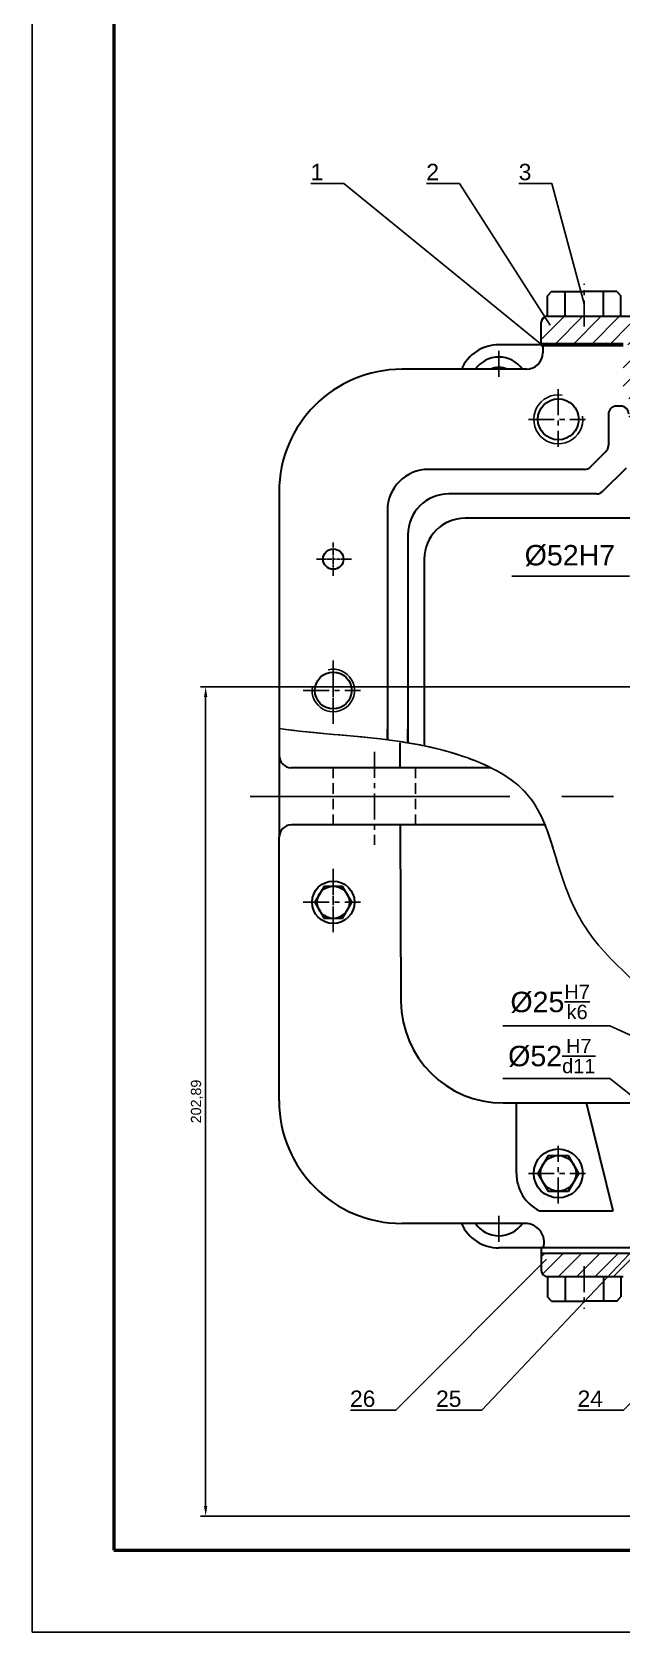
# Model space of a CAD drawing. Header units: millimetres. Extents: x 3025 to 5024, y 1381 to 2247.
# Drawn here: x 3834.8 to 3979.2, y 1406 to 1797.5 of the extents above; entities that cross this region are included whole.
import ezdxf
from ezdxf import colors
from ezdxf.entities.mleader import LeaderData, LeaderLine
from ezdxf.math import Vec2, Vec3

# ---------------------------------------------------------------- set-up
doc = ezdxf.new("R2010")
doc.units = ezdxf.units.MM
doc.linetypes.add('CENTER', pattern=[10.16, 6.35, -1.27, 1.27, -1.27])
doc.linetypes.add('HIDDEN', pattern=[1.905, 1.27, -0.635])
doc.layers.get('0').update_dxf_attribs({"lineweight": 30})
for name, color, linetype in [('中心线', 1, 'CENTER'), ('细线', 7, 'Continuous'), ('虚线', 7, 'HIDDEN')]:
    doc.layers.add(name, color=color, linetype=linetype)
doc.layers.add('特粗线', color=7, linetype='Continuous', lineweight=60)
doc.layers.add('粗线', color=7, linetype='Continuous', lineweight=53)
doc.styles.get("Standard").update_dxf_attribs({"font": 'arial.ttf'})
doc.dimstyles.new('ISO-25', dxfattribs={"dimtxt": 2.5, "dimasz": 2.5, "dimexe": 1.25, "dimexo": 0.625, "dimtad": 1, "dimtxsty": 'Standard', "dimcen": 2.5, "dimadec": 0, "dimazin": 0, "dimtfac": 1, "dimtmove": 0, "dimatfit": 3, "dimfxl": 1, "dimarcsym": 0})

# ---------------------------------------------------------------- blocks, each defined once
blk = doc.blocks.new('*D37')
at = {"layer": 'Defpoints', "color": 0, "transparency": 16777216}
for p in [(4125.12, 1637.24), (3877.34, 1434.36), (4006.87, 1434.36)]:
    blk.add_point(p, dxfattribs=at)
at = {"layer": '细线', "color": 0, "lineweight": -2, "transparency": 16777216}
for p, q in [((4124.49, 1637.24), (3876.09, 1637.24)), ((3877.34, 1634.74), (3877.34, 1436.86)), ((4006.25, 1434.36), (3876.09, 1434.36))]:
    blk.add_line(p, q, dxfattribs=at)
at = {"layer": '细线', "color": 0, "transparency": 16777216}
for points in [[(3876.92, 1634.74), (3877.76, 1634.74), (3877.34, 1637.24)], [(3876.92, 1436.86), (3877.76, 1436.86), (3877.34, 1434.36)]]:
    blk.add_solid(points, dxfattribs=at)
at = {"layer": '细线', "color": 0, "transparency": 16777216, "insert": (3875.21, 1535.8), "char_height": 2.5, "attachment_point": 5, "rotation": 90}
blk.add_mtext('202,89', dxfattribs=at)
blk = doc.blocks.new('_None')

msp = doc.modelspace()

# ---------------------------------------------------------------- hatches: boundary and pattern name
at = {"layer": '细线'}
h = msp.add_hatch(dxfattribs=at)
h.set_pattern_fill('ANSI31', color=256)
h.set_pattern_definition([(45, (3650.9947, 1310.5194), (-2.245064, 2.245064), [])])
h.paths.add_polyline_path([(4006.871, 1725.963), (3980.959, 1725.963), (3979.459, 1727.463), (3979.459, 1727.963), (3960.959, 1727.963, 0.4142136), (3959.459, 1726.463), (3959.459, 1720.963), (3979.459, 1720.963), (3980.959, 1720.963), (3980.959, 1718.963), (3979.459, 1718.963), (3979.459, 1709.463), (3980.871, 1709.463), (3980.871, 1701.963), (3984.459, 1701.963), (3984.459, 1708.263), (3985.459, 1708.263), (3985.459, 1717.263, -0.4142136), (3986.959, 1718.763), (4006.871, 1718.763)])
h.paths.add_polyline_path([(4054.283, 1726.463, 0.4142136), (4052.783, 1727.963), (4034.283, 1727.963), (4034.283, 1727.463), (4032.783, 1725.963), (4016.871, 1725.963), (4006.871, 1725.963), (4006.871, 1718.763), (4026.783, 1718.763, -0.4142136), (4028.283, 1717.263), (4028.283, 1708.263), (4029.283, 1708.263), (4029.283, 1701.963), (4032.871, 1701.963), (4032.871, 1709.463), (4034.283, 1709.463), (4034.283, 1718.963), (4032.783, 1718.963), (4032.783, 1720.963), (4034.283, 1720.963), (4054.283, 1720.963)])
h.paths.add_polyline_path([(4125.117, 1725.963), (4090.62, 1725.963), (4089.12, 1727.463), (4089.12, 1727.963), (4070.62, 1727.963, 0.4142136), (4069.12, 1726.463), (4069.12, 1720.963), (4089.12, 1720.963), (4090.62, 1720.963), (4090.62, 1718.963), (4089.12, 1718.963), (4089.12, 1701.963), (4094.12, 1701.963), (4094.12, 1709.263), (4095.12, 1709.263), (4095.12, 1718.763, -0.4142136), (4096.62, 1720.263), (4125.117, 1720.263)])
h.paths.add_polyline_path([(4181.114, 1726.463, 0.4142136), (4179.614, 1727.963), (4161.114, 1727.963), (4161.114, 1727.463), (4159.614, 1725.963), (4125.117, 1725.963), (4125.117, 1720.263), (4153.614, 1720.263, -0.4142136), (4155.114, 1718.763), (4155.114, 1709.263), (4156.114, 1709.263), (4156.114, 1701.963), (4161.114, 1701.963), (4161.114, 1718.963), (4159.614, 1718.963), (4159.614, 1720.963), (4161.114, 1720.963), (4181.114, 1720.963)])
h.paths.add_polyline_path([(4254.117, 1722.67), (4252.788, 1722.906), (4252.788, 1723.948), (4254.117, 1724.184), (4254.117, 1725.963), (4233.055, 1725.963), (4231.555, 1727.463), (4231.555, 1727.963), (4213.055, 1727.963, 0.4142136), (4211.555, 1726.463), (4211.555, 1720.963), (4231.555, 1720.963), (4233.055, 1720.963), (4233.055, 1718.963), (4231.555, 1718.963), (4231.555, 1711.463), (4232.617, 1711.463), (4232.617, 1702.963), (4236.555, 1702.963), (4236.555, 1710.263), (4237.555, 1710.263), (4237.555, 1717.263, -0.4142136), (4239.055, 1718.763), (4254.117, 1718.763)])
h.paths.add_polyline_path([(4338.678, 1726.463, 0.4142136), (4337.178, 1727.963), (4318.678, 1727.963), (4318.678, 1727.463), (4317.178, 1725.963), (4296.117, 1725.963), (4296.117, 1724.184), (4297.446, 1723.948), (4297.446, 1722.906), (4296.117, 1722.67), (4296.117, 1718.763), (4311.178, 1718.763, -0.4142136), (4312.678, 1717.263), (4312.678, 1710.263), (4313.678, 1710.263), (4313.678, 1702.963), (4317.617, 1702.963), (4317.617, 1711.463), (4318.678, 1711.463), (4318.678, 1720.963), (4338.678, 1720.963)])
edge = h.paths.add_edge_path()
edge.add_spline(control_points=[(4001.458, 1494.963), (4001.546, 1495.395), (4001.627, 1495.829), (4001.699, 1496.266)], knot_values=[279.2451643, 279.2451643, 279.2451643, 279.2451643, 280.6637624, 280.6637624, 280.6637624, 280.6637624], degree=3, periodic=0)
edge.add_spline(control_points=[(4001.699, 1496.266), (4001.83, 1497.058), (4001.935, 1497.859), (4002.017, 1498.666)], knot_values=[276.6730715, 276.6730715, 276.6730715, 276.6730715, 279.2451643, 279.2451643, 279.2451643, 279.2451643], degree=3, periodic=0)
edge.add_line((4002.017, 1498.666), (3959.459, 1498.666))
edge.add_line((3959.459, 1498.666), (3959.459, 1494.463))
edge.add_arc((3960.959, 1494.463), 1.5, 180, 270)
edge.add_line((3960.959, 1492.963), (3979.459, 1492.963))
edge.add_line((3979.459, 1492.963), (3979.459, 1493.463))
edge.add_line((3979.459, 1493.463), (3980.959, 1494.963))
edge.add_line((3980.959, 1494.963), (3996.871, 1494.963))
edge.add_line((3996.871, 1494.963), (4001.458, 1494.963))
h.paths.add_polyline_path([(4054.283, 1499.963), (4034.283, 1499.963), (4032.783, 1499.963), (4032.783, 1501.963), (4034.283, 1501.963), (4034.283, 1511.463), (4032.871, 1511.463), (4032.871, 1518.963), (4029.283, 1518.963), (4029.283, 1512.663), (4028.283, 1512.663), (4028.283, 1503.663, -0.4142136), (4026.783, 1502.163), (4017.871, 1502.163), (4017.871, 1498.384), (4019.2, 1498.148), (4019.2, 1497.106), (4017.871, 1496.87), (4017.871, 1494.963), (4032.783, 1494.963), (4034.283, 1493.463), (4034.283, 1492.963), (4052.783, 1492.963, 0.4142136), (4054.283, 1494.463)])
h.paths.add_polyline_path([(4125.117, 1500.663), (4096.62, 1500.663, -0.4142136), (4095.12, 1502.163), (4095.12, 1511.663), (4094.12, 1511.663), (4094.12, 1518.963), (4089.12, 1518.963), (4089.12, 1501.963), (4090.62, 1501.963), (4090.62, 1499.963), (4089.12, 1499.963), (4069.12, 1499.963), (4069.12, 1494.463, 0.4142136), (4070.62, 1492.963), (4089.12, 1492.963), (4089.12, 1493.463), (4090.62, 1494.963), (4125.117, 1494.963)])
h.paths.add_polyline_path([(4181.114, 1499.963), (4161.114, 1499.963), (4159.614, 1499.963), (4159.614, 1501.963), (4161.114, 1501.963), (4161.114, 1518.963), (4156.114, 1518.963), (4156.114, 1511.663), (4155.114, 1511.663), (4155.114, 1502.163, -0.4142136), (4153.614, 1500.663), (4125.117, 1500.663), (4125.117, 1494.963), (4159.614, 1494.963), (4161.114, 1493.463), (4161.114, 1492.963), (4179.614, 1492.963, 0.4142136), (4181.114, 1494.463)])
h.paths.add_polyline_path([(4275.117, 1502.163), (4239.055, 1502.163, -0.4142136), (4237.555, 1503.663), (4237.555, 1510.663), (4236.555, 1510.663), (4236.555, 1517.963), (4232.617, 1517.963), (4232.617, 1509.463), (4231.555, 1509.463), (4231.555, 1501.963), (4233.055, 1501.963), (4233.055, 1499.963), (4231.555, 1499.963), (4211.555, 1499.963), (4211.555, 1494.463, 0.4142136), (4213.055, 1492.963), (4231.555, 1492.963), (4231.555, 1493.463), (4233.055, 1494.963), (4275.117, 1494.963)])
h.paths.add_polyline_path([(4338.678, 1499.963), (4318.678, 1499.963), (4317.178, 1499.963), (4317.178, 1501.963), (4318.678, 1501.963), (4318.678, 1509.463), (4317.617, 1509.463), (4317.617, 1517.963), (4313.678, 1517.963), (4313.678, 1510.663), (4312.678, 1510.663), (4312.678, 1503.663, -0.4142136), (4311.178, 1502.163), (4275.117, 1502.163), (4275.117, 1494.963), (4317.178, 1494.963), (4318.678, 1493.463), (4318.678, 1492.963), (4337.178, 1492.963, 0.4142136), (4338.678, 1494.463)])

# ---------------------------------------------------------------- linework, layer by layer
for p, q in [((3961.959, 1733.959), (3960.959, 1732.959)), ((3960.959, 1727.963), (3960.959, 1732.959)), ((3961.959, 1733.959), (3969.959, 1733.959)), ((3965.275, 1727.963), (3965.275, 1733.959)), ((3977.959, 1733.959), (3969.959, 1733.959)), ((3974.642, 1727.963), (3974.642, 1733.959)), ((3977.959, 1733.959), (3978.959, 1732.959)), ((3978.959, 1727.963), (3978.959, 1732.959)), ((3960.959, 1727.963), (4015.456, 1727.963)), ((3959.459, 1720.963), (3959.459, 1726.463)), ((3959.459, 1720.963), (3949.08, 1720.963)), ((3959.809, 1720.963), (3959.809, 1718.963)), ((3935.612, 1714.963), (3925.315, 1714.963)), ((3947.436, 1714.963), (3935.612, 1714.963)), ((3955.809, 1714.963), (3947.436, 1714.963)), ((3975.871, 1703.963), (3975.871, 1696.291)), ((3978.871, 1705.963), (3977.871, 1705.963)), ((3971.457, 1691.049), (3975.285, 1694.877)), ((3935.612, 1690.463), (3931.815, 1690.463)), ((3947.436, 1690.463), (3935.612, 1690.463)), ((3970.042, 1690.463), (3947.436, 1690.463)), ((3974.457, 1685.049), (3980.285, 1690.877)), ((3895.315, 1684.963), (3895.315, 1620.463)), ((3947.436, 1684.463), (3936.815, 1684.463)), ((3973.042, 1684.463), (3947.436, 1684.463)), ((3921.815, 1680.463), (3921.815, 1624.302)), ((3947.436, 1678.518), (3940.815, 1678.518)), ((3990.371, 1678.518), (3947.436, 1678.518)), ((3926.815, 1674.463), (3926.815, 1623.574)), ((3930.815, 1668.518), (3930.815, 1622.832)), ((3921.815, 1624.302), (3921.815, 1626.922)), ((3926.815, 1623.574), (3926.815, 1626.922)), ((3924.815, 1623.574), (3924.845, 1617.463)), ((3895.315, 1620.463), (3895.315, 1600.463)), ((3947.135, 1617.463), (3898.315, 1617.463)), ((3960.371, 1603.463), (3898.315, 1603.463)), ((3924.913, 1603.463), (3925.124, 1560.312)), ((3895.315, 1535.963), (3895.315, 1600.463)), ((3906.315, 1588.441), (3904.065, 1584.544)), ((3910.815, 1588.441), (3906.315, 1588.441)), ((3913.065, 1584.544), (3910.815, 1588.441)), ((3904.065, 1584.544), (3906.315, 1580.647)), ((3910.815, 1580.647), (3913.065, 1584.544)), ((3906.315, 1580.647), (3910.815, 1580.647)), ((3950.124, 1535.434), (3998.232, 1535.434)), ((3953.371, 1518.213), (3953.371, 1535.434)), ((3977.063, 1509.043), (3970.516, 1535.434)), ((3961.121, 1522.543), (3958.621, 1518.213)), ((3966.121, 1522.543), (3961.121, 1522.543)), ((3968.621, 1518.213), (3966.121, 1522.543)), ((3958.621, 1518.213), (3961.121, 1513.883)), ((3963.621, 1518.213), (3963.621, 1518.213)), ((3963.621, 1518.213), (3963.621, 1518.213)), ((3963.621, 1518.213), (3963.621, 1518.213)), ((3963.621, 1518.213), (3963.621, 1518.213)), ((3966.121, 1513.883), (3968.621, 1518.213)), ((3961.121, 1513.883), (3966.121, 1513.883)), ((3959.04, 1509.043), (3973.52, 1509.043)), ((3973.52, 1509.043), (3977.063, 1509.043)), ((3935.612, 1505.963), (3925.315, 1505.963)), ((3947.436, 1505.963), (3935.612, 1505.963)), ((3955.428, 1505.963), (3947.436, 1505.963)), ((3959.459, 1499.963), (3949.08, 1499.963)), ((4002.128, 1499.963), (3959.459, 1499.963)), ((3959.459, 1499.963), (3959.459, 1494.463)), ((3959.459, 1498.666), (4002.017, 1498.666)), ((3960.959, 1492.963), (3979.459, 1492.963)), ((3960.959, 1492.963), (3960.959, 1487.966)), ((3965.275, 1492.963), (3965.275, 1486.966)), ((3974.642, 1492.963), (3974.642, 1486.966)), ((3978.959, 1492.963), (3978.959, 1487.966)), ((3961.959, 1486.966), (3960.959, 1487.966)), ((3977.959, 1486.966), (3978.959, 1487.966)), ((3961.959, 1486.966), (3969.959, 1486.966)), ((3977.959, 1486.966), (3969.959, 1486.966))]:
    msp.add_line(p, q)
for centre, radius in [((3963.621, 1702.713), 5), ((3908.565, 1668.518), 2.5), ((3908.565, 1636.382), 4.5), ((3908.565, 1584.544), 5.2), ((3908.565, 1584.544), 3.946), ((3963.621, 1518.213), 6), ((3963.621, 1518.213), 4.344)]:
    msp.add_circle(centre, radius)
for centre, radius, start, end in [((3960.959, 1726.463), 1.5, 90, 180), ((3949.08, 1710.963), 10, 90, 156.42182), ((3955.809, 1718.963), 4, 270, 0), ((3925.315, 1684.963), 30, 90, 180), ((3949.08, 1710.963), 7, 34.8499, 145.1501), ((3949.08, 1710.963), 4.5, 62.73396, 117.26604), ((3977.871, 1703.963), 2, 90, 180), ((3978.871, 1703.963), 2, 0, 90), ((3973.871, 1696.291), 2, 315, 0), ((3931.815, 1680.463), 10, 90, 180), ((3970.042, 1692.463), 2, 270, 315), ((3936.815, 1674.463), 10, 90, 180), ((3973.042, 1686.463), 2, 270, 315), ((3940.815, 1668.518), 10, 90, 180), ((3898.315, 1620.463), 3, 180, 270), ((3898.315, 1600.463), 3, 90, 180), ((3950.124, 1560.434), 25, 180.27946, 270), ((3925.315, 1535.963), 30, 180, 270), ((3963.621, 1518.213), 10.25, 180, 243.4528), ((3949.08, 1509.963), 10, 203.57818, 270), ((3949.08, 1509.963), 7, 214.8499, 325.1501), ((3955.543, 1501.342), 4.623, 342.645, 91.42452), ((3960.959, 1494.463), 1.5, 180, 270)]:
    msp.add_arc(centre, radius, start, end)
at = {"layer": '中心线'}
for p, q in [((3969.959, 1725.447), (3969.959, 1735.869)), ((3949.08, 1713.139), (3949.08, 1720.003)), ((3963.621, 1710.061), (3963.621, 1696.011)), ((3956.291, 1702.713), (3970.301, 1702.713)), ((3908.565, 1628.219), (3908.565, 1643.73)), ((3908.565, 1643.73), (3908.565, 1629.68)), ((3901.236, 1636.382), (3915.246, 1636.382)), ((3918.618, 1621.349), (3918.618, 1598.635)), ((3908.565, 1592.707), (3908.565, 1577.196)), ((3908.565, 1577.196), (3908.565, 1591.246)), ((3901.236, 1584.544), (3915.246, 1584.544)), ((3963.621, 1510.865), (3963.621, 1524.915)), ((3956.291, 1518.213), (3970.301, 1518.213)), ((3949.08, 1507.787), (3949.08, 1500.923)), ((3969.959, 1495.465), (3969.959, 1485.043))]:
    msp.add_line(p, q, dxfattribs=at)
at = {"layer": '中心线', "ltscale": 0.1}
for p, q in [((3908.565, 1664.399), (3908.565, 1672.581)), ((3913.04, 1668.518), (3904.432, 1668.518))]:
    msp.add_line(p, q, dxfattribs=at)
at = {"layer": '中心线', "ltscale": 10}
msp.add_line((3888.249, 1610.463), (4456.084, 1610.463), dxfattribs=at)
at = {"layer": '特粗线'}
msp.add_line((3979.459, 1720.963), (3959.459, 1720.963), dxfattribs=at)
at = {"layer": '粗线'}
for p, q in [((3854.848, 2226.989), (3854.848, 1425.989)), ((3854.848, 1425.989), (5003.848, 1425.989))]:
    msp.add_line(p, q, dxfattribs=at)
at = {"layer": '细线'}
for p, q in [((3834.848, 2246.989), (3834.848, 1405.989)), ((3981.051, 1664.302), (3952.255, 1664.302)), ((3976.207, 1554.328), (3950.09, 1554.328)), ((4006.871, 1540.4), (3976.207, 1554.328)), ((3976.207, 1541.385), (3950.09, 1541.385)), ((4006.871, 1517.187), (3976.207, 1541.385)), ((3963.621, 1518.213), (3963.621, 1518.213)), ((3834.848, 1405.989), (5023.848, 1405.989))]:
    msp.add_line(p, q, dxfattribs=at)
for centre, radius, start, end in [((3963.621, 1702.713), 6, 80.5844, 7.19849), ((3908.565, 1636.382), 5.2, 169.19888, 103.93962)]:
    msp.add_arc(centre, radius, start, end, dxfattribs=at)
for points, knots in [([(3895.315, 1627.06), (3910.671, 1624.877), (3932.292, 1625.503), (3959.214, 1611.568), (3963.2, 1592.909), (3972.393, 1571.152), (3996.018, 1556.611), (3999.305, 1524.465), (4003.817, 1503.364), (4000.982, 1492.963)], [87.0533763, 87.0533763, 87.0533763, 87.0533763, 133.7356995, 151.4078603, 171.5120376, 187.4782471, 221.8267741, 248.0626928, 282.8734493, 282.8734493, 282.8734493, 282.8734493]), ([(3930.815, 1622.832), (3934.386, 1622.093), (3939.881, 1620.62), (3945.301, 1618.378), (3947.135, 1617.463)], [122.8573005, 122.8573005, 122.8573005, 122.8573005, 133.7356995, 139.6933054, 139.6933054, 139.6933054, 139.6933054]), ([(3960.371, 1603.463), (3961.853, 1599.786), (3964.275, 1590.365), (3972.393, 1571.152), (3990.645, 1559.918), (3995.534, 1547.193), (3996.317, 1544.463)], [159.6432844, 159.6432844, 159.6432844, 159.6432844, 171.5120376, 187.4782471, 221.8267741, 230.6527266, 230.6527266, 230.6527266, 230.6527266])]:
    msp.add_open_spline(points, degree=3, knots=knots, dxfattribs=at)
for points in [[(3895.315, 1627.06), (3904.098, 1625.811), (3912.988, 1625.425), (3921.815, 1624.302)], [(3921.815, 1624.302), (3923.485, 1624.089), (3925.152, 1623.85), (3926.815, 1623.574)], [(3926.815, 1623.574), (3928.151, 1623.353), (3929.485, 1623.107), (3930.815, 1622.832)], [(3947.135, 1617.463), (3950.741, 1615.663), (3954.023, 1613.394), (3956.417, 1610.463)], [(3956.417, 1610.463), (3958.1, 1608.402), (3959.344, 1606.014), (3960.371, 1603.463)]]:
    msp.add_open_spline(points, degree=3, dxfattribs=at)
at = {"layer": '虚线', "ltscale": 2}
for p, q in [((3908.565, 1617.463), (3908.565, 1603.463)), ((3928.672, 1617.463), (3928.672, 1603.463))]:
    msp.add_line(p, q, dxfattribs=at)

# ---------------------------------------------------------------- texts
at = {"layer": '细线', "char_height": 5, "attachment_point": 5}
for s, insert in [('%%c52H7', (3966.461, 1669.38)), ('\\A1;%%C25{\\H0.7x;\\SH7/k6;}', (3961.63, 1560.154)), ('\\A1;%%C52{\\H0.7x;\\SH7/d11;}', (3962.037, 1546.925))]:
    msp.add_mtext(s, dxfattribs=dict(at, insert=insert))

# ---------------------------------------------------------------- dimensions: what is measured, and where the dimension line sits
at = {"layer": '细线'}
dim = msp.add_linear_dim(base=(3877.34, 1434.355), p1=(4125.117, 1637.242), p2=(4006.871, 1434.355), angle=90, dimstyle='ISO-25', dxfattribs=at)
dim.commit()
dim.dimension.update_dxf_attribs({"geometry": '*D37', "text_midpoint": (3877.34, 1535.799), "dimtype": 160})

# ---------------------------------------------------------------- leaders
ml = msp.add_multileader_mtext('Standard', dxfattribs=at)
ml.set_content('1', color=256)
ml.set_leader_properties()
ml.set_arrow_properties(name='NONE')
ml.build(insert=Vec2(0, 0))
ml.multileader.update_dxf_attribs({"text_left_attachment_type": 5, "text_right_attachment_type": 5, "dogleg_length": 3, "arrow_head_size": 3})
ctx = ml.context
ctx.base_point, ctx.arrow_head_size, ctx.plane_origin = Vec3(3902.646, 1760.42), 3, Vec3(3959.809, 1720.963)
ctx.left_attachment, ctx.right_attachment, ctx.text_align_type = 5, 5, 2
notes = []
notes.append((ctx, [(0, (1, 1, 0), (3911.119, 1760.42), (-1, 0), 3, [(0, [(3959.563, 1720.963)], 0, [])])]))
ctx.mtext.insert, ctx.mtext.alignment, ctx.mtext.flow_direction = Vec3(3906.119, 1765.236), 3, 5
ml = msp.add_multileader_mtext('Standard', dxfattribs=at)
ml.set_content('2', color=256)
ml.set_leader_properties()
ml.set_arrow_properties(name='NONE')
ml.build(insert=Vec2(0, 0))
ml.multileader.update_dxf_attribs({"text_left_attachment_type": 5, "text_right_attachment_type": 5, "dogleg_length": 3, "arrow_head_size": 3})
ctx = ml.context
ctx.base_point, ctx.arrow_head_size, ctx.plane_origin = Vec3(3929.786, 1760.42), 3, Vec3(3961.669, 1725.759)
ctx.left_attachment, ctx.right_attachment, ctx.text_align_type = 5, 5, 2
notes.append((ctx, [(0, (1, 1, 0), (3939.436, 1760.42), (-1, 0), 3, [(0, [(3961.669, 1725.759)], 0, [])])]))
ctx.mtext.insert, ctx.mtext.alignment, ctx.mtext.flow_direction = Vec3(3934.436, 1765.236), 3, 5
ml = msp.add_multileader_mtext('Standard', dxfattribs=at)
ml.set_content('3', color=256)
ml.set_leader_properties()
ml.set_arrow_properties(name='NONE')
ml.build(insert=Vec2(0, 0))
ml.multileader.update_dxf_attribs({"text_left_attachment_type": 5, "text_right_attachment_type": 5, "dogleg_length": 3, "arrow_head_size": 3})
ctx = ml.context
ctx.base_point, ctx.arrow_head_size, ctx.plane_origin = Vec3(3952.422, 1760.42), 3, Vec3(3969.959, 1730.989)
ctx.left_attachment, ctx.right_attachment, ctx.text_align_type = 5, 5, 2
notes.append((ctx, [(0, (1, 1, 0), (3962.042, 1760.42), (-1, 0), 3, [(0, [(3969.959, 1730.989)], 0, [])])]))
ctx.mtext.insert, ctx.mtext.alignment, ctx.mtext.flow_direction = Vec3(3957.042, 1765.236), 3, 5
ml = msp.add_multileader_mtext('Standard', dxfattribs=at)
ml.set_content('25', color=256)
ml.set_leader_properties()
ml.set_arrow_properties(name='NONE')
ml.build(insert=Vec2(0, 0))
ml.multileader.update_dxf_attribs({"text_left_attachment_type": 5, "text_right_attachment_type": 5, "dogleg_length": 3, "arrow_head_size": 3})
ctx = ml.context
ctx.base_point, ctx.arrow_head_size, ctx.plane_origin = Vec3(3932.09, 1460.262), 3, Vec3(4021.395, 1541.359)
ctx.left_attachment, ctx.right_attachment, ctx.text_align_type = 5, 5, 2
notes.append((ctx, [(0, (1, 1, 0), (3944.918, 1460.262), (-1, 0), 3, [(0, [(4021.395, 1541.359)], 0, [])])]))
ctx.mtext.insert, ctx.mtext.alignment, ctx.mtext.flow_direction = Vec3(3939.918, 1465.078), 3, 5
ml = msp.add_multileader_mtext('Standard', dxfattribs=at)
ml.set_content('26', color=256)
ml.set_leader_properties()
ml.set_arrow_properties(name='NONE')
ml.build(insert=Vec2(0, 0))
ml.multileader.update_dxf_attribs({"text_left_attachment_type": 5, "text_right_attachment_type": 5, "dogleg_length": 3, "arrow_head_size": 3})
ctx = ml.context
ctx.base_point, ctx.arrow_head_size, ctx.plane_origin = Vec3(3911.073, 1460.262), 3, Vec3(3960.767, 1497.247)
ctx.left_attachment, ctx.right_attachment, ctx.text_align_type = 5, 5, 2
notes.append((ctx, [(0, (1, 1, 0), (3923.868, 1460.262), (-1, 0), 3, [(0, [(3960.767, 1497.247)], 0, [])])]))
ctx.mtext.insert, ctx.mtext.alignment, ctx.mtext.flow_direction = Vec3(3918.868, 1465.078), 3, 5
ml = msp.add_multileader_mtext('Standard', dxfattribs=at)
ml.set_content('24', color=256)
ml.set_leader_properties()
ml.set_arrow_properties(name='NONE')
ml.build(insert=Vec2(0, 0))
ml.multileader.update_dxf_attribs({"text_left_attachment_type": 5, "text_right_attachment_type": 5, "dogleg_length": 3, "arrow_head_size": 3})
ctx = ml.context
ctx.base_point, ctx.arrow_head_size, ctx.plane_origin = Vec3(3966.774, 1460.262), 3, Vec3(4016.621, 1497.33)
ctx.left_attachment, ctx.right_attachment, ctx.text_align_type = 5, 5, 2
notes.append((ctx, [(0, (1, 1, 0), (3979.556, 1460.262), (-1, 0), 3, [(0, [(4016.621, 1497.33)], 0, [])])]))
ctx.mtext.insert, ctx.mtext.alignment, ctx.mtext.flow_direction = Vec3(3974.556, 1465.078), 3, 5
for ctx, leaders in notes:
    for number, flags, end, landing, length, lines in leaders:
        leader = LeaderData()
        leader.index, (leader.has_last_leader_line, leader.has_dogleg_vector, leader.attachment_direction) = number, flags
        leader.last_leader_point, leader.dogleg_vector, leader.dogleg_length = Vec3(end), Vec3(landing), length
        for number, points, colour, breaks in lines:
            line = LeaderLine()
            line.index, line.vertices, line.color, line.breaks = number, Vec3.list(points), colors.encode_raw_color(colour), breaks
            leader.lines.append(line)
        ctx.leaders.append(leader)

doc.saveas('drawing.dxf')
